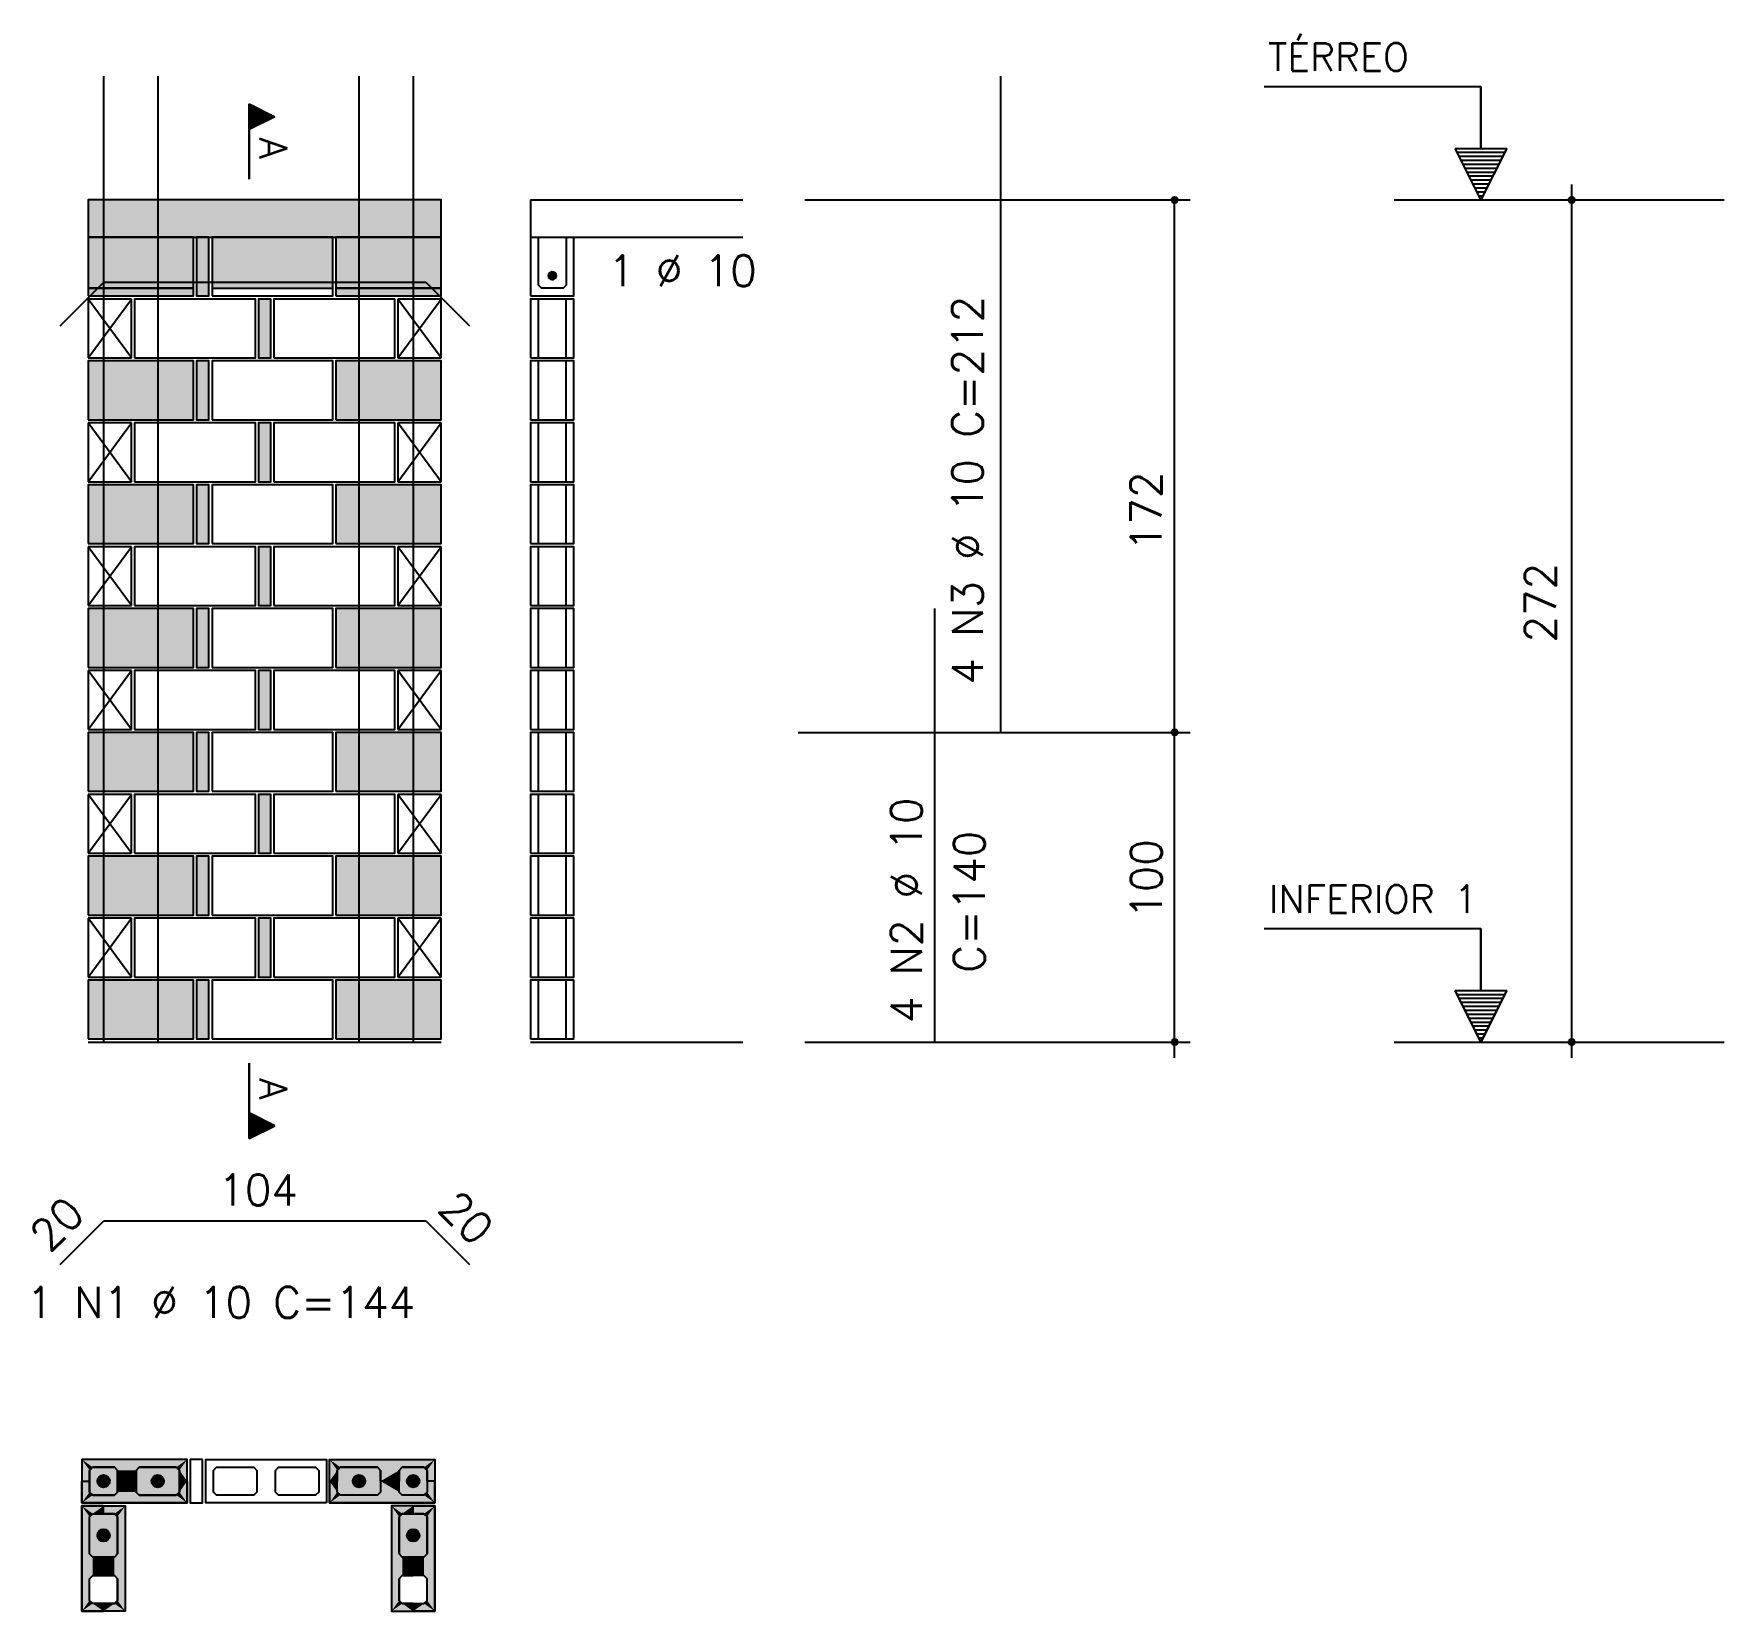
# Model space of a CAD drawing. Extents: x -3 to 120, y -1 to 61.
# Drawn here: x 21.75 to 32.67, y 22.8 to 32.99 of the extents above; entities that cross this region are included whole.
import ezdxf

# ---------------------------------------------------------------- set-up
doc = ezdxf.new("R2010")
doc.units = 0
doc.header["$MEASUREMENT"] = 0
for name, color, linetype in [('PENA_01', 1, 'CONTINUOUS'), ('PENA_02', 2, 'CONTINUOUS'), ('PENA_03', 3, 'CONTINUOUS'), ('PENA_05', 5, 'CONTINUOUS'), ('PENA_09', 254, 'CONTINUOUS'), ('PENA_11', 252, 'CONTINUOUS'), ('PENA_21', 100, 'CONTINUOUS'), ('PENA_25', 210, 'CONTINUOUS')]:
    doc.layers.add(name, color=color, linetype=linetype)
doc.styles.get("Standard").update_dxf_attribs({"font": 'ROMANS.SHX'})

msp = doc.modelspace()

# ---------------------------------------------------------------- linework, layer by layer
at = {"layer": 'PENA_01', "linetype": 'Continuous'}
for p, q in [((30.537, 31.912), (32.668, 31.912)), ((22.1, 31.342), (22.78, 31.342)), ((22.9, 31.342), (23.68, 31.342)), ((23.7, 31.342), (24.38, 31.342)), ((30.537, 26.472), (32.668, 26.472))]:
    msp.add_line(p, q, dxfattribs=at)
for points in [[(22.129, 23.545), (22.269, 23.545), (22.289, 23.565), (22.289, 23.705), (22.269, 23.725), (22.129, 23.725), (22.109, 23.705), (22.109, 23.565), (22.129, 23.545)], [(22.429, 23.545), (22.669, 23.545), (22.689, 23.565), (22.689, 23.705), (22.669, 23.725), (22.429, 23.725), (22.409, 23.705), (22.409, 23.565), (22.429, 23.545)], [(23.189, 23.565), (23.169, 23.545), (22.929, 23.545), (22.909, 23.565), (22.909, 23.705), (22.929, 23.725), (23.169, 23.725), (23.189, 23.705), (23.189, 23.565)], [(23.589, 23.565), (23.569, 23.545), (23.329, 23.545), (23.309, 23.565), (23.309, 23.705), (23.329, 23.725), (23.569, 23.725), (23.589, 23.705), (23.589, 23.565)], [(23.969, 23.545), (23.729, 23.545), (23.709, 23.565), (23.709, 23.705), (23.729, 23.725), (23.969, 23.725), (23.989, 23.705), (23.989, 23.565), (23.969, 23.545)], [(24.269, 23.545), (24.129, 23.545), (24.109, 23.565), (24.109, 23.705), (24.129, 23.725), (24.269, 23.725), (24.289, 23.705), (24.289, 23.565), (24.269, 23.545)], [(22.109, 23.165), (22.109, 23.405), (22.129, 23.425), (22.269, 23.425), (22.289, 23.405), (22.289, 23.165), (22.269, 23.145), (22.129, 23.145), (22.109, 23.165)], [(24.289, 23.165), (24.289, 23.405), (24.269, 23.425), (24.129, 23.425), (24.109, 23.405), (24.109, 23.165), (24.129, 23.145), (24.269, 23.145), (24.289, 23.165)], [(22.109, 22.865), (22.109, 23.005), (22.129, 23.025), (22.269, 23.025), (22.289, 23.005), (22.289, 22.865), (22.269, 22.845), (22.129, 22.845), (22.109, 22.865)], [(24.289, 22.865), (24.289, 23.005), (24.269, 23.025), (24.129, 23.025), (24.109, 23.005), (24.109, 22.865), (24.129, 22.845), (24.269, 22.845), (24.289, 22.865)]]:
    msp.add_lwpolyline(points, dxfattribs=at)
at = {"layer": 'PENA_02', "linetype": 'Continuous'}
for p, q in [((22.38, 31.272), (22.1, 31.272)), ((22.1, 31.272), (22.1, 30.892)), ((22.38, 30.892), (22.38, 31.272)), ((24.38, 31.272), (24.1, 31.272)), ((24.1, 31.272), (24.1, 30.892)), ((24.38, 30.892), (24.38, 31.272)), ((22.1, 30.892), (22.38, 30.892)), ((24.1, 30.892), (24.38, 30.892)), ((22.38, 30.472), (22.1, 30.472)), ((22.1, 30.472), (22.1, 30.092)), ((22.38, 30.092), (22.38, 30.472)), ((24.38, 30.472), (24.1, 30.472)), ((24.1, 30.472), (24.1, 30.092)), ((24.38, 30.092), (24.38, 30.472)), ((22.1, 30.092), (22.38, 30.092)), ((24.1, 30.092), (24.38, 30.092)), ((22.38, 29.672), (22.1, 29.672)), ((22.1, 29.672), (22.1, 29.292)), ((22.38, 29.292), (22.38, 29.672)), ((24.38, 29.672), (24.1, 29.672)), ((24.1, 29.672), (24.1, 29.292)), ((24.38, 29.292), (24.38, 29.672)), ((22.1, 29.292), (22.38, 29.292)), ((24.1, 29.292), (24.38, 29.292)), ((22.38, 28.872), (22.1, 28.872)), ((22.1, 28.872), (22.1, 28.492)), ((22.38, 28.492), (22.38, 28.872)), ((24.38, 28.872), (24.1, 28.872)), ((24.1, 28.872), (24.1, 28.492)), ((24.38, 28.492), (24.38, 28.872)), ((22.1, 28.492), (22.38, 28.492)), ((24.1, 28.492), (24.38, 28.492)), ((22.38, 28.072), (22.1, 28.072)), ((22.1, 28.072), (22.1, 27.692)), ((22.38, 27.692), (22.38, 28.072)), ((24.38, 28.072), (24.1, 28.072)), ((24.1, 28.072), (24.1, 27.692)), ((24.38, 27.692), (24.38, 28.072)), ((22.1, 27.692), (22.38, 27.692)), ((24.1, 27.692), (24.38, 27.692)), ((22.38, 27.272), (22.1, 27.272)), ((22.1, 27.272), (22.1, 26.892)), ((22.38, 26.892), (22.38, 27.272)), ((24.38, 27.272), (24.1, 27.272)), ((24.1, 27.272), (24.1, 26.892)), ((24.38, 26.892), (24.38, 27.272)), ((22.1, 26.892), (22.38, 26.892)), ((24.1, 26.892), (24.38, 26.892)), ((22.1, 26.472), (24.38, 26.472))]:
    msp.add_line(p, q, dxfattribs=at)
for points in [[(22.1, 31.672), (24.38, 31.672), (24.38, 31.912), (22.1, 31.912), (22.1, 31.672)], [(22.1, 31.292), (22.78, 31.292), (22.78, 31.672), (22.1, 31.672), (22.1, 31.292)], [(22.8, 31.292), (22.88, 31.292), (22.88, 31.672), (22.8, 31.672), (22.8, 31.292)], [(22.9, 31.292), (23.68, 31.292), (23.68, 31.672), (22.9, 31.672), (22.9, 31.292)], [(23.7, 31.292), (24.38, 31.292), (24.38, 31.672), (23.7, 31.672), (23.7, 31.292)], [(22.4, 30.892), (23.18, 30.892), (23.18, 31.272), (22.4, 31.272), (22.4, 30.892)], [(23.2, 30.892), (23.28, 30.892), (23.28, 31.272), (23.2, 31.272), (23.2, 30.892)], [(23.3, 30.892), (24.08, 30.892), (24.08, 31.272), (23.3, 31.272), (23.3, 30.892)], [(22.1, 30.492), (22.78, 30.492), (22.78, 30.872), (22.1, 30.872), (22.1, 30.492)], [(22.8, 30.492), (22.88, 30.492), (22.88, 30.872), (22.8, 30.872), (22.8, 30.492)], [(22.9, 30.492), (23.68, 30.492), (23.68, 30.872), (22.9, 30.872), (22.9, 30.492)], [(23.7, 30.492), (24.38, 30.492), (24.38, 30.872), (23.7, 30.872), (23.7, 30.492)], [(22.4, 30.092), (23.18, 30.092), (23.18, 30.472), (22.4, 30.472), (22.4, 30.092)], [(23.2, 30.092), (23.28, 30.092), (23.28, 30.472), (23.2, 30.472), (23.2, 30.092)], [(23.3, 30.092), (24.08, 30.092), (24.08, 30.472), (23.3, 30.472), (23.3, 30.092)], [(22.1, 29.692), (22.78, 29.692), (22.78, 30.072), (22.1, 30.072), (22.1, 29.692)], [(22.8, 29.692), (22.88, 29.692), (22.88, 30.072), (22.8, 30.072), (22.8, 29.692)], [(22.9, 29.692), (23.68, 29.692), (23.68, 30.072), (22.9, 30.072), (22.9, 29.692)], [(23.7, 29.692), (24.38, 29.692), (24.38, 30.072), (23.7, 30.072), (23.7, 29.692)], [(22.4, 29.292), (23.18, 29.292), (23.18, 29.672), (22.4, 29.672), (22.4, 29.292)], [(23.2, 29.292), (23.28, 29.292), (23.28, 29.672), (23.2, 29.672), (23.2, 29.292)], [(23.3, 29.292), (24.08, 29.292), (24.08, 29.672), (23.3, 29.672), (23.3, 29.292)], [(22.1, 28.892), (22.78, 28.892), (22.78, 29.272), (22.1, 29.272), (22.1, 28.892)], [(22.8, 28.892), (22.88, 28.892), (22.88, 29.272), (22.8, 29.272), (22.8, 28.892)], [(22.9, 28.892), (23.68, 28.892), (23.68, 29.272), (22.9, 29.272), (22.9, 28.892)], [(23.7, 28.892), (24.38, 28.892), (24.38, 29.272), (23.7, 29.272), (23.7, 28.892)], [(22.4, 28.492), (23.18, 28.492), (23.18, 28.872), (22.4, 28.872), (22.4, 28.492)], [(23.2, 28.492), (23.28, 28.492), (23.28, 28.872), (23.2, 28.872), (23.2, 28.492)], [(23.3, 28.492), (24.08, 28.492), (24.08, 28.872), (23.3, 28.872), (23.3, 28.492)], [(22.1, 28.092), (22.78, 28.092), (22.78, 28.472), (22.1, 28.472), (22.1, 28.092)], [(22.8, 28.092), (22.88, 28.092), (22.88, 28.472), (22.8, 28.472), (22.8, 28.092)], [(22.9, 28.092), (23.68, 28.092), (23.68, 28.472), (22.9, 28.472), (22.9, 28.092)], [(23.7, 28.092), (24.38, 28.092), (24.38, 28.472), (23.7, 28.472), (23.7, 28.092)], [(22.4, 27.692), (23.18, 27.692), (23.18, 28.072), (22.4, 28.072), (22.4, 27.692)], [(23.2, 27.692), (23.28, 27.692), (23.28, 28.072), (23.2, 28.072), (23.2, 27.692)], [(23.3, 27.692), (24.08, 27.692), (24.08, 28.072), (23.3, 28.072), (23.3, 27.692)], [(22.1, 27.292), (22.78, 27.292), (22.78, 27.672), (22.1, 27.672), (22.1, 27.292)], [(22.8, 27.292), (22.88, 27.292), (22.88, 27.672), (22.8, 27.672), (22.8, 27.292)], [(22.9, 27.292), (23.68, 27.292), (23.68, 27.672), (22.9, 27.672), (22.9, 27.292)], [(23.7, 27.292), (24.38, 27.292), (24.38, 27.672), (23.7, 27.672), (23.7, 27.292)], [(22.4, 26.892), (23.18, 26.892), (23.18, 27.272), (22.4, 27.272), (22.4, 26.892)], [(23.2, 26.892), (23.28, 26.892), (23.28, 27.272), (23.2, 27.272), (23.2, 26.892)], [(23.3, 26.892), (24.08, 26.892), (24.08, 27.272), (23.3, 27.272), (23.3, 26.892)], [(22.1, 26.492), (22.78, 26.492), (22.78, 26.872), (22.1, 26.872), (22.1, 26.492)], [(22.8, 26.492), (22.88, 26.492), (22.88, 26.872), (22.8, 26.872), (22.8, 26.492)], [(22.9, 26.492), (23.68, 26.492), (23.68, 26.872), (22.9, 26.872), (22.9, 26.492)], [(23.7, 26.492), (24.38, 26.492), (24.38, 26.872), (23.7, 26.872), (23.7, 26.492)], [(22.059, 23.495), (22.739, 23.495), (22.739, 23.775), (22.059, 23.775), (22.059, 23.495)], [(22.839, 23.775), (22.759, 23.775), (22.759, 23.495), (22.839, 23.495), (22.839, 23.775)], [(23.639, 23.495), (22.859, 23.495), (22.859, 23.775), (23.639, 23.775), (23.639, 23.495)], [(24.339, 23.495), (23.659, 23.495), (23.659, 23.775), (24.339, 23.775), (24.339, 23.495)], [(22.059, 22.795), (22.059, 23.475), (22.339, 23.475), (22.339, 22.795), (22.059, 22.795)], [(24.339, 22.795), (24.339, 23.475), (24.059, 23.475), (24.059, 22.795), (24.339, 22.795)]]:
    msp.add_lwpolyline(points, dxfattribs=at)
for centre, radius in [((29.118, 31.912), 0.02), ((29.118, 31.912), 0.01), ((31.683, 31.912), 0.02), ((31.683, 31.912), 0.01), ((29.118, 28.472), 0.02), ((29.118, 28.472), 0.01), ((29.118, 26.472), 0.02), ((29.118, 26.472), 0.01), ((31.683, 26.472), 0.02), ((31.683, 26.472), 0.01)]:
    msp.add_circle(centre, radius, dxfattribs=at)
at = {"layer": 'PENA_03', "linetype": 'Continuous'}
for p, q in [((31.096, 32.644), (29.696, 32.644)), ((31.096, 32.244), (31.096, 32.644)), ((31.098, 32.244), (31.098, 32.645)), ((23.139, 32.047), (23.139, 32.533)), ((23.139, 32.533), (23.305, 32.45)), ((23.14, 32.532), (23.14, 32.368)), ((23.14, 32.532), (23.303, 32.45)), ((23.303, 32.45), (23.14, 32.368)), ((23.305, 32.45), (23.14, 32.367)), ((23.152, 32.527), (23.152, 32.374)), ((23.165, 32.52), (23.165, 32.38)), ((23.177, 32.514), (23.177, 32.386)), ((23.19, 32.508), (23.19, 32.393)), ((23.203, 32.501), (23.203, 32.399)), ((23.216, 32.495), (23.216, 32.405)), ((23.228, 32.488), (23.228, 32.412)), ((23.241, 32.482), (23.241, 32.418)), ((23.254, 32.476), (23.254, 32.425)), ((23.267, 32.469), (23.267, 32.431)), ((23.279, 32.463), (23.279, 32.437)), ((23.292, 32.456), (23.292, 32.444)), ((23.14, 32.367), (23.14, 32.047)), ((31.097, 31.912), (30.931, 32.244)), ((30.931, 32.244), (31.096, 32.244)), ((31.097, 31.915), (30.933, 32.242)), ((31.261, 32.242), (30.933, 32.242)), ((31.25, 32.218), (30.944, 32.218)), ((31.263, 32.244), (31.097, 31.912)), ((31.261, 32.242), (31.097, 31.915)), ((31.098, 32.244), (31.263, 32.244)), ((31.237, 32.193), (30.956, 32.193)), ((31.224, 32.167), (30.969, 32.167)), ((31.212, 32.142), (30.982, 32.142)), ((31.199, 32.116), (30.995, 32.116)), ((31.186, 32.09), (31.007, 32.09)), ((31.173, 32.065), (31.02, 32.065)), ((31.161, 32.039), (31.033, 32.039)), ((31.148, 32.014), (31.046, 32.014)), ((31.683, 26.371), (31.683, 32.012)), ((24.958, 31.912), (24.958, 31.292)), ((24.958, 31.912), (26.329, 31.912)), ((26.729, 31.912), (29.218, 31.912)), ((29.118, 26.371), (29.118, 31.912)), ((31.135, 31.988), (31.059, 31.988)), ((31.122, 31.963), (31.071, 31.963)), ((31.11, 31.937), (31.084, 31.937)), ((24.958, 31.672), (26.329, 31.672)), ((22.1, 30.892), (22.38, 31.272)), ((22.38, 30.892), (22.1, 31.272)), ((24.1, 30.892), (24.38, 31.272)), ((24.38, 30.892), (24.1, 31.272)), ((25.008, 30.892), (25.008, 31.272)), ((25.188, 30.892), (25.188, 31.272)), ((25.008, 30.492), (25.008, 30.872)), ((25.188, 30.492), (25.188, 30.872)), ((22.1, 30.092), (22.38, 30.472)), ((22.38, 30.092), (22.1, 30.472)), ((24.1, 30.092), (24.38, 30.472)), ((24.38, 30.092), (24.1, 30.472)), ((25.008, 30.092), (25.008, 30.472)), ((25.188, 30.092), (25.188, 30.472)), ((25.008, 29.692), (25.008, 30.072)), ((25.188, 29.692), (25.188, 30.072)), ((22.1, 29.292), (22.38, 29.672)), ((22.38, 29.292), (22.1, 29.672)), ((24.1, 29.292), (24.38, 29.672)), ((24.38, 29.292), (24.1, 29.672)), ((25.008, 29.292), (25.008, 29.672)), ((25.188, 29.292), (25.188, 29.672)), ((25.008, 28.892), (25.008, 29.272)), ((25.188, 28.892), (25.188, 29.272)), ((22.1, 28.492), (22.38, 28.872)), ((22.38, 28.492), (22.1, 28.872)), ((24.1, 28.492), (24.38, 28.872)), ((24.38, 28.492), (24.1, 28.872)), ((25.008, 28.492), (25.008, 28.872)), ((25.188, 28.492), (25.188, 28.872)), ((25.008, 28.092), (25.008, 28.472)), ((25.188, 28.092), (25.188, 28.472)), ((26.687, 28.472), (29.218, 28.472)), ((22.1, 27.692), (22.38, 28.072)), ((22.38, 27.692), (22.1, 28.072)), ((24.1, 27.692), (24.38, 28.072)), ((24.38, 27.692), (24.1, 28.072)), ((25.008, 27.692), (25.008, 28.072)), ((25.188, 27.692), (25.188, 28.072)), ((25.008, 27.292), (25.008, 27.672)), ((25.188, 27.292), (25.188, 27.672)), ((22.1, 26.892), (22.38, 27.272)), ((22.38, 26.892), (22.1, 27.272)), ((24.1, 26.892), (24.38, 27.272)), ((24.38, 26.892), (24.1, 27.272)), ((25.008, 26.892), (25.008, 27.272)), ((25.188, 26.892), (25.188, 27.272)), ((31.096, 27.204), (29.696, 27.204)), ((31.096, 26.804), (31.096, 27.204)), ((31.098, 26.804), (31.098, 27.205)), ((25.008, 26.492), (25.008, 26.872)), ((25.188, 26.492), (25.188, 26.872)), ((31.097, 26.472), (30.931, 26.804)), ((30.931, 26.804), (31.096, 26.804)), ((31.097, 26.475), (30.933, 26.802)), ((31.261, 26.802), (30.933, 26.802)), ((31.25, 26.778), (30.944, 26.778)), ((31.263, 26.804), (31.097, 26.472)), ((31.261, 26.802), (31.097, 26.475)), ((31.098, 26.804), (31.263, 26.804)), ((31.237, 26.753), (30.956, 26.753)), ((31.224, 26.727), (30.969, 26.727)), ((31.212, 26.702), (30.982, 26.702)), ((31.199, 26.676), (30.995, 26.676)), ((31.186, 26.65), (31.007, 26.65)), ((31.173, 26.625), (31.02, 26.625)), ((31.161, 26.599), (31.033, 26.599)), ((31.148, 26.574), (31.046, 26.574)), ((31.135, 26.548), (31.059, 26.548)), ((24.958, 26.472), (26.329, 26.472)), ((26.729, 26.472), (29.218, 26.472)), ((31.122, 26.523), (31.071, 26.523)), ((31.11, 26.497), (31.084, 26.497)), ((23.139, 26.335), (23.139, 25.848)), ((23.14, 26.014), (23.14, 26.335)), ((23.305, 25.931), (23.14, 26.014)), ((23.14, 25.849), (23.14, 26.013)), ((23.303, 25.931), (23.14, 26.013)), ((23.152, 25.855), (23.152, 26.008)), ((23.165, 25.861), (23.165, 26.001)), ((23.177, 25.867), (23.177, 25.995)), ((23.19, 25.874), (23.19, 25.989)), ((23.139, 25.848), (23.305, 25.931)), ((23.14, 25.849), (23.303, 25.931)), ((23.203, 25.88), (23.203, 25.982)), ((23.216, 25.886), (23.216, 25.976)), ((23.228, 25.893), (23.228, 25.969)), ((23.241, 25.899), (23.241, 25.963)), ((23.254, 25.906), (23.254, 25.957)), ((23.267, 25.912), (23.267, 25.95)), ((23.279, 25.918), (23.279, 25.944)), ((23.292, 25.925), (23.292, 25.937))]:
    msp.add_line(p, q, dxfattribs=at)
for points in [[(24.958, 31.292), (25.238, 31.292), (25.238, 31.672)], [(25.188, 31.672), (25.188, 31.362), (25.168, 31.342), (25.028, 31.342), (25.008, 31.362), (25.008, 31.672)], [(25.123, 31.423), (25.121, 31.433), (25.115, 31.441), (25.106, 31.446), (25.095, 31.447), (25.086, 31.444), (25.078, 31.437), (25.074, 31.428), (25.074, 31.417), (25.078, 31.408), (25.086, 31.401), (25.095, 31.398), (25.106, 31.399), (25.115, 31.404), (25.121, 31.412), (25.123, 31.423)], [(24.958, 30.892), (25.238, 30.892), (25.238, 31.272), (24.958, 31.272), (24.958, 30.892)], [(24.958, 30.492), (25.238, 30.492), (25.238, 30.872), (24.958, 30.872), (24.958, 30.492)], [(24.958, 30.092), (25.238, 30.092), (25.238, 30.472), (24.958, 30.472), (24.958, 30.092)], [(24.958, 29.692), (25.238, 29.692), (25.238, 30.072), (24.958, 30.072), (24.958, 29.692)], [(24.958, 29.292), (25.238, 29.292), (25.238, 29.672), (24.958, 29.672), (24.958, 29.292)], [(24.958, 28.892), (25.238, 28.892), (25.238, 29.272), (24.958, 29.272), (24.958, 28.892)], [(24.958, 28.492), (25.238, 28.492), (25.238, 28.872), (24.958, 28.872), (24.958, 28.492)], [(24.958, 28.092), (25.238, 28.092), (25.238, 28.472), (24.958, 28.472), (24.958, 28.092)], [(24.958, 27.692), (25.238, 27.692), (25.238, 28.072), (24.958, 28.072), (24.958, 27.692)], [(24.958, 27.292), (25.238, 27.292), (25.238, 27.672), (24.958, 27.672), (24.958, 27.292)], [(24.958, 26.892), (25.238, 26.892), (25.238, 27.272), (24.958, 27.272), (24.958, 26.892)], [(24.958, 26.492), (25.238, 26.492), (25.238, 26.872), (24.958, 26.872), (24.958, 26.492)], [(22.269, 23.725), (22.289, 23.705), (22.289, 23.565), (22.269, 23.545), (22.129, 23.545), (22.109, 23.565), (22.109, 23.705), (22.129, 23.725), (22.269, 23.725)], [(22.689, 23.565), (22.669, 23.545), (22.429, 23.545), (22.409, 23.565), (22.409, 23.705), (22.429, 23.725), (22.669, 23.725), (22.689, 23.705), (22.689, 23.565)], [(23.989, 23.565), (23.969, 23.545), (23.729, 23.545), (23.709, 23.565), (23.709, 23.705), (23.729, 23.725), (23.969, 23.725), (23.989, 23.705), (23.989, 23.565)], [(24.269, 23.725), (24.289, 23.705), (24.289, 23.565), (24.269, 23.545), (24.129, 23.545), (24.109, 23.565), (24.109, 23.705), (24.129, 23.725), (24.269, 23.725)], [(22.269, 23.425), (22.289, 23.405), (22.289, 23.165), (22.269, 23.145), (22.129, 23.145), (22.109, 23.165), (22.109, 23.405), (22.129, 23.425), (22.269, 23.425)], [(24.269, 23.425), (24.289, 23.405), (24.289, 23.165), (24.269, 23.145), (24.129, 23.145), (24.109, 23.165), (24.109, 23.405), (24.129, 23.425), (24.269, 23.425)]]:
    msp.add_lwpolyline(points, dxfattribs=at)
for centre, radius in [((25.098, 31.423), 0.025), ((22.199, 23.635), 0.04), ((22.549, 23.635), 0.04), ((23.849, 23.635), 0.04), ((24.199, 23.635), 0.04), ((22.199, 23.285), 0.04), ((24.199, 23.285), 0.04)]:
    msp.add_circle(centre, radius, dxfattribs=at)
for points in [[(25.123, 31.423), (25.078, 31.437), (25.074, 31.428)], [(25.123, 31.423), (25.074, 31.428), (25.074, 31.417)], [(25.123, 31.423), (25.074, 31.417), (25.078, 31.408)], [(25.123, 31.423), (25.086, 31.444), (25.075, 31.431)], [(25.123, 31.423), (25.075, 31.431), (25.075, 31.414)], [(25.123, 31.423), (25.075, 31.414), (25.086, 31.401)], [(25.123, 31.423), (25.086, 31.444), (25.078, 31.437)], [(25.123, 31.423), (25.078, 31.408), (25.086, 31.401)], [(25.123, 31.423), (25.102, 31.447), (25.086, 31.444)], [(25.123, 31.423), (25.095, 31.447), (25.086, 31.444)], [(25.123, 31.423), (25.086, 31.401), (25.102, 31.398)], [(25.123, 31.423), (25.086, 31.401), (25.095, 31.398)], [(25.123, 31.423), (25.106, 31.446), (25.095, 31.447)], [(25.123, 31.423), (25.095, 31.398), (25.106, 31.399)], [(25.123, 31.423), (25.117, 31.439), (25.102, 31.447)], [(25.123, 31.423), (25.102, 31.398), (25.117, 31.406)], [(25.123, 31.423), (25.115, 31.441), (25.106, 31.446)], [(25.123, 31.423), (25.106, 31.399), (25.115, 31.404)], [(25.123, 31.423), (25.121, 31.433), (25.115, 31.441)], [(25.123, 31.423), (25.115, 31.404), (25.121, 31.412)], [(25.123, 31.423), (25.117, 31.406), (25.123, 31.423)], [(25.123, 31.423), (25.121, 31.412), (25.123, 31.423)], [(22.239, 23.635), (22.179, 23.67), (22.161, 23.649)], [(22.239, 23.635), (22.161, 23.649), (22.161, 23.621)], [(22.239, 23.635), (22.161, 23.621), (22.179, 23.6)], [(22.239, 23.635), (22.206, 23.674), (22.179, 23.67)], [(22.239, 23.635), (22.179, 23.6), (22.206, 23.596)], [(22.239, 23.635), (22.229, 23.661), (22.206, 23.674)], [(22.239, 23.635), (22.206, 23.596), (22.229, 23.609)], [(22.239, 23.635), (22.229, 23.609), (22.239, 23.635)], [(22.589, 23.635), (22.529, 23.67), (22.511, 23.649)], [(22.589, 23.635), (22.511, 23.649), (22.511, 23.621)], [(22.589, 23.635), (22.511, 23.621), (22.529, 23.6)], [(22.589, 23.635), (22.556, 23.674), (22.529, 23.67)], [(22.589, 23.635), (22.529, 23.6), (22.556, 23.596)], [(22.589, 23.635), (22.579, 23.661), (22.556, 23.674)], [(22.589, 23.635), (22.556, 23.596), (22.579, 23.609)], [(22.589, 23.635), (22.579, 23.609), (22.589, 23.635)], [(23.889, 23.635), (23.829, 23.67), (23.811, 23.649)], [(23.889, 23.635), (23.811, 23.649), (23.811, 23.621)], [(23.889, 23.635), (23.811, 23.621), (23.829, 23.6)], [(23.889, 23.635), (23.856, 23.674), (23.829, 23.67)], [(23.889, 23.635), (23.829, 23.6), (23.856, 23.596)], [(23.889, 23.635), (23.879, 23.661), (23.856, 23.674)], [(23.889, 23.635), (23.856, 23.596), (23.879, 23.609)], [(23.889, 23.635), (23.879, 23.609), (23.889, 23.635)], [(24.239, 23.635), (24.179, 23.67), (24.161, 23.649)], [(24.239, 23.635), (24.161, 23.649), (24.161, 23.621)], [(24.239, 23.635), (24.161, 23.621), (24.179, 23.6)], [(24.239, 23.635), (24.206, 23.674), (24.179, 23.67)], [(24.239, 23.635), (24.179, 23.6), (24.206, 23.596)], [(24.239, 23.635), (24.229, 23.661), (24.206, 23.674)], [(24.239, 23.635), (24.206, 23.596), (24.229, 23.609)], [(24.239, 23.635), (24.229, 23.609), (24.239, 23.635)], [(22.239, 23.285), (22.179, 23.32), (22.161, 23.299)], [(22.239, 23.285), (22.161, 23.299), (22.161, 23.271)], [(22.239, 23.285), (22.161, 23.271), (22.179, 23.25)], [(22.239, 23.285), (22.206, 23.324), (22.179, 23.32)], [(22.239, 23.285), (22.179, 23.25), (22.206, 23.246)], [(22.239, 23.285), (22.229, 23.311), (22.206, 23.324)], [(22.239, 23.285), (22.206, 23.246), (22.229, 23.259)], [(22.239, 23.285), (22.229, 23.259), (22.239, 23.285)], [(24.239, 23.285), (24.179, 23.32), (24.161, 23.299)], [(24.239, 23.285), (24.161, 23.299), (24.161, 23.271)], [(24.239, 23.285), (24.161, 23.271), (24.179, 23.25)], [(24.239, 23.285), (24.206, 23.324), (24.179, 23.32)], [(24.239, 23.285), (24.179, 23.25), (24.206, 23.246)], [(24.239, 23.285), (24.229, 23.311), (24.206, 23.324)], [(24.239, 23.285), (24.206, 23.246), (24.229, 23.259)], [(24.239, 23.285), (24.229, 23.259), (24.239, 23.285)]]:
    msp.add_solid(points, dxfattribs=at)
at = {"layer": 'PENA_05', "linetype": 'Continuous'}
for p, q in [((27.995, 28.472), (27.995, 32.712)), ((21.918, 31.099), (22.2, 31.382)), ((22.2, 31.382), (24.28, 31.382)), ((24.28, 31.382), (24.563, 31.099)), ((27.569, 26.472), (27.569, 29.272)), ((21.918, 25.034), (22.2, 25.317)), ((22.2, 25.317), (24.28, 25.317)), ((24.28, 25.317), (24.563, 25.034))]:
    msp.add_line(p, q, dxfattribs=at)
for points in [[(22.199, 32.712), (22.199, 26.472)], [(22.549, 32.712), (22.549, 26.472)], [(23.849, 32.712), (23.849, 26.472)], [(24.199, 32.712), (24.199, 26.472)]]:
    msp.add_lwpolyline(points, dxfattribs=at)
at = {"layer": 'PENA_09', "linetype": 'Continuous'}
for points in [[(22.1, 31.342), (22.78, 31.342), (22.78, 31.672), (22.1, 31.672), (22.1, 31.342)], [(22.9, 31.342), (23.68, 31.342), (23.68, 31.672), (22.9, 31.672), (22.9, 31.342)], [(23.7, 31.342), (24.38, 31.342), (24.38, 31.672), (23.7, 31.672), (23.7, 31.342)]]:
    msp.add_lwpolyline(points, dxfattribs=at)
for points in [[(22.1, 31.342), (22.78, 31.342), (22.78, 31.672)], [(22.1, 31.342), (22.78, 31.672), (22.1, 31.672)], [(22.1, 31.342), (22.1, 31.672), (22.1, 31.342)], [(22.9, 31.342), (23.68, 31.342), (23.68, 31.672)], [(22.9, 31.342), (23.68, 31.672), (22.9, 31.672)], [(22.9, 31.342), (22.9, 31.672), (22.9, 31.342)], [(23.7, 31.342), (24.38, 31.342), (24.38, 31.672)], [(23.7, 31.342), (24.38, 31.672), (23.7, 31.672)], [(23.7, 31.342), (23.7, 31.672), (23.7, 31.342)]]:
    msp.add_solid(points, dxfattribs=at)
at = {"layer": 'PENA_11', "linetype": 'Continuous'}
for points in [[(22.1, 31.672), (24.38, 31.672), (24.38, 31.912)], [(22.1, 31.672), (24.38, 31.912), (22.1, 31.912)], [(22.1, 31.672), (22.1, 31.912), (22.1, 31.672)], [(22.269, 23.725), (22.129, 23.545), (22.109, 23.565)], [(22.269, 23.725), (22.109, 23.565), (22.109, 23.705)], [(22.269, 23.725), (22.109, 23.705), (22.129, 23.725)], [(22.269, 23.725), (22.269, 23.545), (22.129, 23.545)], [(22.269, 23.725), (22.129, 23.725), (22.269, 23.725)], [(22.269, 23.725), (22.289, 23.705), (22.289, 23.565)], [(22.269, 23.725), (22.289, 23.565), (22.269, 23.545)], [(22.689, 23.565), (22.409, 23.705), (22.429, 23.725)], [(22.689, 23.565), (22.409, 23.565), (22.409, 23.705)], [(22.689, 23.565), (22.429, 23.725), (22.669, 23.725)], [(22.689, 23.565), (22.669, 23.725), (22.689, 23.705)], [(22.689, 23.565), (22.689, 23.705), (22.689, 23.565)], [(23.989, 23.565), (23.709, 23.705), (23.729, 23.725)], [(23.989, 23.565), (23.709, 23.565), (23.709, 23.705)], [(23.989, 23.565), (23.729, 23.725), (23.969, 23.725)], [(23.989, 23.565), (23.969, 23.725), (23.989, 23.705)], [(23.989, 23.565), (23.989, 23.705), (23.989, 23.565)], [(24.269, 23.725), (24.129, 23.545), (24.109, 23.565)], [(24.269, 23.725), (24.109, 23.565), (24.109, 23.705)], [(24.269, 23.725), (24.109, 23.705), (24.129, 23.725)], [(24.269, 23.725), (24.269, 23.545), (24.129, 23.545)], [(24.269, 23.725), (24.129, 23.725), (24.269, 23.725)], [(24.269, 23.725), (24.289, 23.705), (24.289, 23.565)], [(24.269, 23.725), (24.289, 23.565), (24.269, 23.545)], [(22.689, 23.565), (22.429, 23.545), (22.409, 23.565)], [(22.689, 23.565), (22.669, 23.545), (22.429, 23.545)], [(23.989, 23.565), (23.729, 23.545), (23.709, 23.565)], [(23.989, 23.565), (23.969, 23.545), (23.729, 23.545)], [(22.269, 23.425), (22.129, 23.145), (22.109, 23.165)], [(22.269, 23.425), (22.109, 23.165), (22.109, 23.405)], [(22.269, 23.425), (22.109, 23.405), (22.129, 23.425)], [(22.269, 23.425), (22.269, 23.145), (22.129, 23.145)], [(22.269, 23.425), (22.129, 23.425), (22.269, 23.425)], [(22.269, 23.425), (22.289, 23.405), (22.289, 23.165)], [(22.269, 23.425), (22.289, 23.165), (22.269, 23.145)], [(24.269, 23.425), (24.129, 23.145), (24.109, 23.165)], [(24.269, 23.425), (24.109, 23.165), (24.109, 23.405)], [(24.269, 23.425), (24.109, 23.405), (24.129, 23.425)], [(24.269, 23.425), (24.269, 23.145), (24.129, 23.145)], [(24.269, 23.425), (24.129, 23.425), (24.269, 23.425)], [(24.269, 23.425), (24.289, 23.405), (24.289, 23.165)], [(24.269, 23.425), (24.289, 23.165), (24.269, 23.145)]]:
    msp.add_solid(points, dxfattribs=at)
at = {"layer": 'PENA_21', "linetype": 'Continuous'}
for points in [[(22.1, 31.292), (22.78, 31.292), (22.78, 31.342), (22.1, 31.342), (22.1, 31.292)], [(23.7, 31.292), (24.38, 31.292), (24.38, 31.342), (23.7, 31.342), (23.7, 31.292)], [(22.1, 30.492), (22.78, 30.492), (22.78, 30.872), (22.1, 30.872), (22.1, 30.492)], [(23.7, 30.492), (24.38, 30.492), (24.38, 30.872), (23.7, 30.872), (23.7, 30.492)], [(22.1, 29.692), (22.78, 29.692), (22.78, 30.072), (22.1, 30.072), (22.1, 29.692)], [(23.7, 29.692), (24.38, 29.692), (24.38, 30.072), (23.7, 30.072), (23.7, 29.692)], [(22.1, 28.892), (22.78, 28.892), (22.78, 29.272), (22.1, 29.272), (22.1, 28.892)], [(23.7, 28.892), (24.38, 28.892), (24.38, 29.272), (23.7, 29.272), (23.7, 28.892)], [(22.1, 28.092), (22.78, 28.092), (22.78, 28.472), (22.1, 28.472), (22.1, 28.092)], [(23.7, 28.092), (24.38, 28.092), (24.38, 28.472), (23.7, 28.472), (23.7, 28.092)], [(22.1, 27.292), (22.78, 27.292), (22.78, 27.672), (22.1, 27.672), (22.1, 27.292)], [(23.7, 27.292), (24.38, 27.292), (24.38, 27.672), (23.7, 27.672), (23.7, 27.292)], [(22.1, 26.492), (22.78, 26.492), (22.78, 26.872), (22.1, 26.872), (22.1, 26.492)], [(23.7, 26.492), (24.38, 26.492), (24.38, 26.872), (23.7, 26.872), (23.7, 26.492)], [(22.059, 23.635), (22.109, 23.635), (22.109, 23.705), (22.129, 23.725), (22.269, 23.725), (22.289, 23.705), (22.289, 23.635), (22.409, 23.635), (22.409, 23.705), (22.429, 23.725), (22.669, 23.725), (22.689, 23.705), (22.689, 23.635), (22.739, 23.635), (22.739, 23.775), (22.059, 23.775), (22.059, 23.635)], [(24.339, 23.635), (24.289, 23.635), (24.289, 23.705), (24.269, 23.725), (24.129, 23.725), (24.109, 23.705), (24.109, 23.635), (23.989, 23.635), (23.989, 23.705), (23.969, 23.725), (23.729, 23.725), (23.709, 23.705), (23.709, 23.635), (23.659, 23.635), (23.659, 23.775), (24.339, 23.775), (24.339, 23.635)], [(22.059, 23.635), (22.109, 23.635), (22.109, 23.565), (22.129, 23.545), (22.269, 23.545), (22.289, 23.565), (22.289, 23.635), (22.409, 23.635), (22.409, 23.565), (22.429, 23.545), (22.669, 23.545), (22.689, 23.565), (22.689, 23.635), (22.739, 23.635), (22.739, 23.495), (22.059, 23.495), (22.059, 23.635)], [(24.339, 23.635), (24.289, 23.635), (24.289, 23.565), (24.269, 23.545), (24.129, 23.545), (24.109, 23.565), (24.109, 23.635), (23.989, 23.635), (23.989, 23.565), (23.969, 23.545), (23.729, 23.545), (23.709, 23.565), (23.709, 23.635), (23.659, 23.635), (23.659, 23.495), (24.339, 23.495), (24.339, 23.635)], [(22.199, 22.795), (22.199, 22.845), (22.129, 22.845), (22.109, 22.865), (22.109, 23.005), (22.129, 23.025), (22.199, 23.025), (22.199, 23.145), (22.129, 23.145), (22.109, 23.165), (22.109, 23.405), (22.129, 23.425), (22.199, 23.425), (22.199, 23.475), (22.059, 23.475), (22.059, 22.795), (22.199, 22.795)], [(22.199, 22.795), (22.199, 22.845), (22.269, 22.845), (22.289, 22.865), (22.289, 23.005), (22.269, 23.025), (22.199, 23.025), (22.199, 23.145), (22.269, 23.145), (22.289, 23.165), (22.289, 23.405), (22.269, 23.425), (22.199, 23.425), (22.199, 23.475), (22.339, 23.475), (22.339, 22.795), (22.199, 22.795)], [(24.199, 22.795), (24.199, 22.845), (24.129, 22.845), (24.109, 22.865), (24.109, 23.005), (24.129, 23.025), (24.199, 23.025), (24.199, 23.145), (24.129, 23.145), (24.109, 23.165), (24.109, 23.405), (24.129, 23.425), (24.199, 23.425), (24.199, 23.475), (24.059, 23.475), (24.059, 22.795), (24.199, 22.795)], [(24.199, 22.795), (24.199, 22.845), (24.269, 22.845), (24.289, 22.865), (24.289, 23.005), (24.269, 23.025), (24.199, 23.025), (24.199, 23.145), (24.269, 23.145), (24.289, 23.165), (24.289, 23.405), (24.269, 23.425), (24.199, 23.425), (24.199, 23.475), (24.339, 23.475), (24.339, 22.795), (24.199, 22.795)]]:
    msp.add_lwpolyline(points, dxfattribs=at)
for points in [[(22.1, 31.292), (22.78, 31.292), (22.78, 31.342)], [(22.1, 31.292), (22.78, 31.342), (22.1, 31.342)], [(22.1, 31.292), (22.1, 31.342), (22.1, 31.292)], [(23.7, 31.292), (24.38, 31.292), (24.38, 31.342)], [(23.7, 31.292), (24.38, 31.342), (23.7, 31.342)], [(23.7, 31.292), (23.7, 31.342), (23.7, 31.292)], [(22.1, 30.492), (22.78, 30.492), (22.78, 30.872)], [(22.1, 30.492), (22.78, 30.872), (22.1, 30.872)], [(22.1, 30.492), (22.1, 30.872), (22.1, 30.492)], [(23.7, 30.492), (24.38, 30.492), (24.38, 30.872)], [(23.7, 30.492), (24.38, 30.872), (23.7, 30.872)], [(23.7, 30.492), (23.7, 30.872), (23.7, 30.492)], [(22.1, 29.692), (22.78, 29.692), (22.78, 30.072)], [(22.1, 29.692), (22.78, 30.072), (22.1, 30.072)], [(22.1, 29.692), (22.1, 30.072), (22.1, 29.692)], [(23.7, 29.692), (24.38, 29.692), (24.38, 30.072)], [(23.7, 29.692), (24.38, 30.072), (23.7, 30.072)], [(23.7, 29.692), (23.7, 30.072), (23.7, 29.692)], [(22.1, 28.892), (22.78, 28.892), (22.78, 29.272)], [(22.1, 28.892), (22.78, 29.272), (22.1, 29.272)], [(22.1, 28.892), (22.1, 29.272), (22.1, 28.892)], [(23.7, 28.892), (24.38, 28.892), (24.38, 29.272)], [(23.7, 28.892), (24.38, 29.272), (23.7, 29.272)], [(23.7, 28.892), (23.7, 29.272), (23.7, 28.892)], [(22.1, 28.092), (22.78, 28.092), (22.78, 28.472)], [(22.1, 28.092), (22.78, 28.472), (22.1, 28.472)], [(22.1, 28.092), (22.1, 28.472), (22.1, 28.092)], [(23.7, 28.092), (24.38, 28.092), (24.38, 28.472)], [(23.7, 28.092), (24.38, 28.472), (23.7, 28.472)], [(23.7, 28.092), (23.7, 28.472), (23.7, 28.092)], [(22.1, 27.292), (22.78, 27.292), (22.78, 27.672)], [(22.1, 27.292), (22.78, 27.672), (22.1, 27.672)], [(22.1, 27.292), (22.1, 27.672), (22.1, 27.292)], [(23.7, 27.292), (24.38, 27.292), (24.38, 27.672)], [(23.7, 27.292), (24.38, 27.672), (23.7, 27.672)], [(23.7, 27.292), (23.7, 27.672), (23.7, 27.292)], [(22.1, 26.492), (22.78, 26.492), (22.78, 26.872)], [(22.1, 26.492), (22.78, 26.872), (22.1, 26.872)], [(22.1, 26.492), (22.1, 26.872), (22.1, 26.492)], [(23.7, 26.492), (24.38, 26.492), (24.38, 26.872)], [(23.7, 26.492), (24.38, 26.872), (23.7, 26.872)], [(23.7, 26.492), (23.7, 26.872), (23.7, 26.492)], [(22.739, 23.775), (22.059, 23.775), (22.129, 23.725)], [(22.059, 23.775), (22.059, 23.635), (22.109, 23.635)], [(22.059, 23.775), (22.109, 23.635), (22.109, 23.705)], [(22.059, 23.775), (22.109, 23.705), (22.129, 23.725)], [(22.739, 23.775), (22.129, 23.725), (22.269, 23.725)], [(22.739, 23.775), (22.269, 23.725), (22.289, 23.705)], [(22.739, 23.775), (22.289, 23.705), (22.429, 23.725)], [(22.289, 23.705), (22.409, 23.705), (22.429, 23.725)], [(22.289, 23.705), (22.289, 23.635), (22.409, 23.635)], [(22.289, 23.705), (22.409, 23.635), (22.409, 23.705)], [(22.739, 23.775), (22.429, 23.725), (22.669, 23.725)], [(22.739, 23.775), (22.669, 23.725), (22.689, 23.705)], [(22.739, 23.775), (22.689, 23.705), (22.739, 23.635)], [(22.739, 23.635), (22.689, 23.705), (22.689, 23.635)], [(24.339, 23.775), (23.729, 23.725), (23.659, 23.775)], [(23.729, 23.725), (23.709, 23.705), (23.659, 23.775)], [(23.659, 23.775), (23.709, 23.705), (23.659, 23.635)], [(23.709, 23.705), (23.709, 23.635), (23.659, 23.635)], [(23.969, 23.725), (23.729, 23.725), (24.339, 23.775)], [(23.989, 23.705), (23.969, 23.725), (24.339, 23.775)], [(24.339, 23.775), (24.129, 23.725), (23.989, 23.705)], [(23.989, 23.635), (23.989, 23.705), (24.129, 23.725)], [(23.989, 23.635), (24.129, 23.725), (24.109, 23.705)], [(23.989, 23.635), (24.109, 23.705), (24.109, 23.635)], [(24.339, 23.775), (24.269, 23.725), (24.129, 23.725)], [(24.339, 23.775), (24.289, 23.705), (24.269, 23.725)], [(24.339, 23.775), (24.339, 23.635), (24.289, 23.635)], [(24.339, 23.775), (24.289, 23.635), (24.289, 23.705)], [(22.059, 23.495), (22.059, 23.635), (22.109, 23.635)], [(22.059, 23.495), (22.109, 23.635), (22.109, 23.565)], [(22.289, 23.565), (22.289, 23.635), (22.409, 23.635)], [(22.289, 23.565), (22.409, 23.635), (22.409, 23.565)], [(22.739, 23.495), (22.689, 23.565), (22.739, 23.635)], [(22.739, 23.635), (22.689, 23.565), (22.689, 23.635)], [(23.659, 23.495), (23.709, 23.565), (23.659, 23.635)], [(23.709, 23.565), (23.709, 23.635), (23.659, 23.635)], [(23.989, 23.635), (23.989, 23.565), (24.129, 23.545)], [(23.989, 23.635), (24.129, 23.545), (24.109, 23.565)], [(23.989, 23.635), (24.109, 23.565), (24.109, 23.635)], [(24.339, 23.495), (24.339, 23.635), (24.289, 23.635)], [(24.339, 23.495), (24.289, 23.635), (24.289, 23.565)], [(22.059, 23.495), (22.109, 23.565), (22.129, 23.545)], [(22.739, 23.495), (22.059, 23.495), (22.129, 23.545)], [(22.739, 23.495), (22.129, 23.545), (22.269, 23.545)], [(22.739, 23.495), (22.269, 23.545), (22.289, 23.565)], [(22.739, 23.495), (22.289, 23.565), (22.429, 23.545)], [(22.289, 23.565), (22.409, 23.565), (22.429, 23.545)], [(22.739, 23.495), (22.429, 23.545), (22.669, 23.545)], [(22.739, 23.495), (22.669, 23.545), (22.689, 23.565)], [(23.729, 23.545), (23.709, 23.565), (23.659, 23.495)], [(24.339, 23.495), (23.729, 23.545), (23.659, 23.495)], [(23.969, 23.545), (23.729, 23.545), (24.339, 23.495)], [(23.989, 23.565), (23.969, 23.545), (24.339, 23.495)], [(24.339, 23.495), (24.129, 23.545), (23.989, 23.565)], [(24.339, 23.495), (24.269, 23.545), (24.129, 23.545)], [(24.339, 23.495), (24.289, 23.565), (24.269, 23.545)], [(22.199, 23.475), (22.059, 23.475), (22.129, 23.425)], [(22.129, 23.425), (22.059, 23.475), (22.109, 23.405)], [(22.059, 23.475), (22.109, 22.865), (22.109, 23.405)], [(22.059, 22.795), (22.109, 22.865), (22.059, 23.475)], [(22.109, 23.405), (22.109, 22.865), (22.109, 23.005)], [(22.109, 23.405), (22.109, 23.165), (22.109, 23.005)], [(22.199, 23.425), (22.199, 23.475), (22.129, 23.425)], [(22.269, 23.425), (22.199, 23.425), (22.339, 23.475)], [(22.199, 23.425), (22.199, 23.475), (22.339, 23.475)], [(22.289, 23.405), (22.269, 23.425), (22.339, 23.475)], [(22.289, 23.165), (22.339, 23.475), (22.289, 23.005)], [(22.289, 23.005), (22.339, 23.475), (22.289, 22.865)], [(22.339, 23.475), (22.339, 22.795), (22.289, 22.865)], [(22.289, 23.165), (22.289, 23.405), (22.339, 23.475)], [(24.199, 23.475), (24.059, 23.475), (24.129, 23.425)], [(24.129, 23.425), (24.059, 23.475), (24.109, 23.405)], [(24.059, 23.475), (24.109, 22.865), (24.109, 23.405)], [(24.059, 22.795), (24.109, 22.865), (24.059, 23.475)], [(24.109, 23.405), (24.109, 22.865), (24.109, 23.005)], [(24.109, 23.405), (24.109, 23.165), (24.109, 23.005)], [(24.199, 23.425), (24.199, 23.475), (24.129, 23.425)], [(24.269, 23.425), (24.199, 23.425), (24.339, 23.475)], [(24.199, 23.425), (24.199, 23.475), (24.339, 23.475)], [(24.289, 23.405), (24.269, 23.425), (24.339, 23.475)], [(24.289, 23.165), (24.339, 23.475), (24.289, 23.005)], [(24.289, 23.005), (24.339, 23.475), (24.289, 22.865)], [(24.339, 23.475), (24.339, 22.795), (24.289, 22.865)], [(24.289, 23.165), (24.289, 23.405), (24.339, 23.475)], [(22.129, 23.025), (22.109, 23.165), (22.109, 23.005)], [(22.129, 23.025), (22.129, 23.145), (22.109, 23.165)], [(22.269, 23.145), (22.289, 23.165), (22.269, 23.025)], [(22.269, 23.025), (22.289, 23.165), (22.289, 23.005)], [(24.129, 23.025), (24.109, 23.165), (24.109, 23.005)], [(24.129, 23.025), (24.129, 23.145), (24.109, 23.165)], [(24.269, 23.145), (24.289, 23.165), (24.269, 23.025)], [(24.269, 23.025), (24.289, 23.165), (24.289, 23.005)], [(22.199, 23.025), (22.129, 23.145), (22.129, 23.025)], [(22.199, 23.025), (22.199, 23.145), (22.129, 23.145)], [(22.199, 23.025), (22.269, 23.145), (22.269, 23.025)], [(22.199, 23.025), (22.199, 23.145), (22.269, 23.145)], [(24.199, 23.025), (24.129, 23.145), (24.129, 23.025)], [(24.199, 23.025), (24.199, 23.145), (24.129, 23.145)], [(24.199, 23.025), (24.269, 23.145), (24.269, 23.025)], [(24.199, 23.025), (24.199, 23.145), (24.269, 23.145)], [(22.129, 22.845), (22.109, 22.865), (22.059, 22.795)], [(22.129, 22.845), (22.059, 22.795), (22.199, 22.795)], [(22.129, 22.845), (22.199, 22.795), (22.199, 22.845)], [(22.339, 22.795), (22.199, 22.795), (22.269, 22.845)], [(22.269, 22.845), (22.199, 22.795), (22.199, 22.845)], [(22.289, 22.865), (22.339, 22.795), (22.269, 22.845)], [(24.129, 22.845), (24.109, 22.865), (24.059, 22.795)], [(24.129, 22.845), (24.059, 22.795), (24.199, 22.795)], [(24.129, 22.845), (24.199, 22.795), (24.199, 22.845)], [(24.339, 22.795), (24.199, 22.795), (24.269, 22.845)], [(24.269, 22.845), (24.199, 22.795), (24.199, 22.845)], [(24.289, 22.865), (24.339, 22.795), (24.269, 22.845)]]:
    msp.add_solid(points, dxfattribs=at)
at = {"layer": 'PENA_25', "linetype": 'Continuous'}
for points in [[(22.88, 31.672), (22.8, 31.672), (22.8, 31.292), (22.88, 31.292), (22.88, 31.672)], [(23.28, 31.272), (23.2, 31.272), (23.2, 30.892), (23.28, 30.892), (23.28, 31.272)], [(22.88, 30.872), (22.8, 30.872), (22.8, 30.492), (22.88, 30.492), (22.88, 30.872)], [(23.28, 30.472), (23.2, 30.472), (23.2, 30.092), (23.28, 30.092), (23.28, 30.472)], [(22.88, 30.072), (22.8, 30.072), (22.8, 29.692), (22.88, 29.692), (22.88, 30.072)], [(23.28, 29.672), (23.2, 29.672), (23.2, 29.292), (23.28, 29.292), (23.28, 29.672)], [(22.88, 29.272), (22.8, 29.272), (22.8, 28.892), (22.88, 28.892), (22.88, 29.272)], [(23.28, 28.872), (23.2, 28.872), (23.2, 28.492), (23.28, 28.492), (23.28, 28.872)], [(22.88, 28.472), (22.8, 28.472), (22.8, 28.092), (22.88, 28.092), (22.88, 28.472)], [(23.28, 28.072), (23.2, 28.072), (23.2, 27.692), (23.28, 27.692), (23.28, 28.072)], [(22.88, 27.672), (22.8, 27.672), (22.8, 27.292), (22.88, 27.292), (22.88, 27.672)], [(23.28, 27.272), (23.2, 27.272), (23.2, 26.892), (23.28, 26.892), (23.28, 27.272)], [(22.88, 26.872), (22.8, 26.872), (22.8, 26.492), (22.88, 26.492), (22.88, 26.872)]]:
    msp.add_lwpolyline(points, dxfattribs=at)
for points in [[(22.88, 31.672), (22.8, 31.672), (22.8, 31.292)], [(22.88, 31.672), (22.8, 31.292), (22.88, 31.292)], [(22.88, 31.672), (22.88, 31.292), (22.88, 31.672)], [(23.28, 31.272), (23.2, 31.272), (23.2, 30.892)], [(23.28, 31.272), (23.2, 30.892), (23.28, 30.892)], [(23.28, 31.272), (23.28, 30.892), (23.28, 31.272)], [(22.88, 30.872), (22.8, 30.872), (22.8, 30.492)], [(22.88, 30.872), (22.8, 30.492), (22.88, 30.492)], [(22.88, 30.872), (22.88, 30.492), (22.88, 30.872)], [(23.28, 30.472), (23.2, 30.472), (23.2, 30.092)], [(23.28, 30.472), (23.2, 30.092), (23.28, 30.092)], [(23.28, 30.472), (23.28, 30.092), (23.28, 30.472)], [(22.88, 30.072), (22.8, 30.072), (22.8, 29.692)], [(22.88, 30.072), (22.8, 29.692), (22.88, 29.692)], [(22.88, 30.072), (22.88, 29.692), (22.88, 30.072)], [(23.28, 29.672), (23.2, 29.672), (23.2, 29.292)], [(23.28, 29.672), (23.2, 29.292), (23.28, 29.292)], [(23.28, 29.672), (23.28, 29.292), (23.28, 29.672)], [(22.88, 29.272), (22.8, 29.272), (22.8, 28.892)], [(22.88, 29.272), (22.8, 28.892), (22.88, 28.892)], [(22.88, 29.272), (22.88, 28.892), (22.88, 29.272)], [(23.28, 28.872), (23.2, 28.872), (23.2, 28.492)], [(23.28, 28.872), (23.2, 28.492), (23.28, 28.492)], [(23.28, 28.872), (23.28, 28.492), (23.28, 28.872)], [(22.88, 28.472), (22.8, 28.472), (22.8, 28.092)], [(22.88, 28.472), (22.8, 28.092), (22.88, 28.092)], [(22.88, 28.472), (22.88, 28.092), (22.88, 28.472)], [(23.28, 28.072), (23.2, 28.072), (23.2, 27.692)], [(23.28, 28.072), (23.2, 27.692), (23.28, 27.692)], [(23.28, 28.072), (23.28, 27.692), (23.28, 28.072)], [(22.88, 27.672), (22.8, 27.672), (22.8, 27.292)], [(22.88, 27.672), (22.8, 27.292), (22.88, 27.292)], [(22.88, 27.672), (22.88, 27.292), (22.88, 27.672)], [(23.28, 27.272), (23.2, 27.272), (23.2, 26.892)], [(23.28, 27.272), (23.2, 26.892), (23.28, 26.892)], [(23.28, 27.272), (23.28, 26.892), (23.28, 27.272)], [(22.88, 26.872), (22.8, 26.872), (22.8, 26.492)], [(22.88, 26.872), (22.8, 26.492), (22.88, 26.492)], [(22.88, 26.872), (22.88, 26.492), (22.88, 26.872)]]:
    msp.add_solid(points, dxfattribs=at)

# ---------------------------------------------------------------- texts
at = {"layer": 'PENA_03', "linetype": 'Continuous'}
for s, height, p in [('TÉRREO', 0.18, (29.722, 32.746)), ('1 %%c 10', 0.2, (25.459, 31.355)), ('INFERIOR 1', 0.18, (29.726, 27.306)), ('104', 0.2, (22.94, 25.417)), ('1 N1 %%c 10 C=144', 0.2, (21.701, 24.69))]:
    msp.add_text(s, height=height, dxfattribs=at).set_placement(p)
for s, height, rotation, p in [('A', 0.18, 270, (23.206, 32.315)), ('4 N3 %%c 10 C=212', 0.2, 90, (27.88, 28.781)), ('172', 0.2, 90, (29.033, 29.643)), ('272', 0.2, 90, (31.581, 29.053)), ('4 N2 %%c 10', 0.2, 90, (27.485, 26.594)), ('C=140', 0.2, 90, (27.891, 26.92)), ('100', 0.2, 90, (29.035, 27.268)), ('A', 0.18, 270, (23.206, 26.238)), ('20', 0.2, 45, (21.847, 25.105)), ('20', 0.2, 315, (24.351, 25.387))]:
    msp.add_text(s, height=height, rotation=rotation, dxfattribs=at).set_placement(p)

doc.saveas('drawing.dxf')
